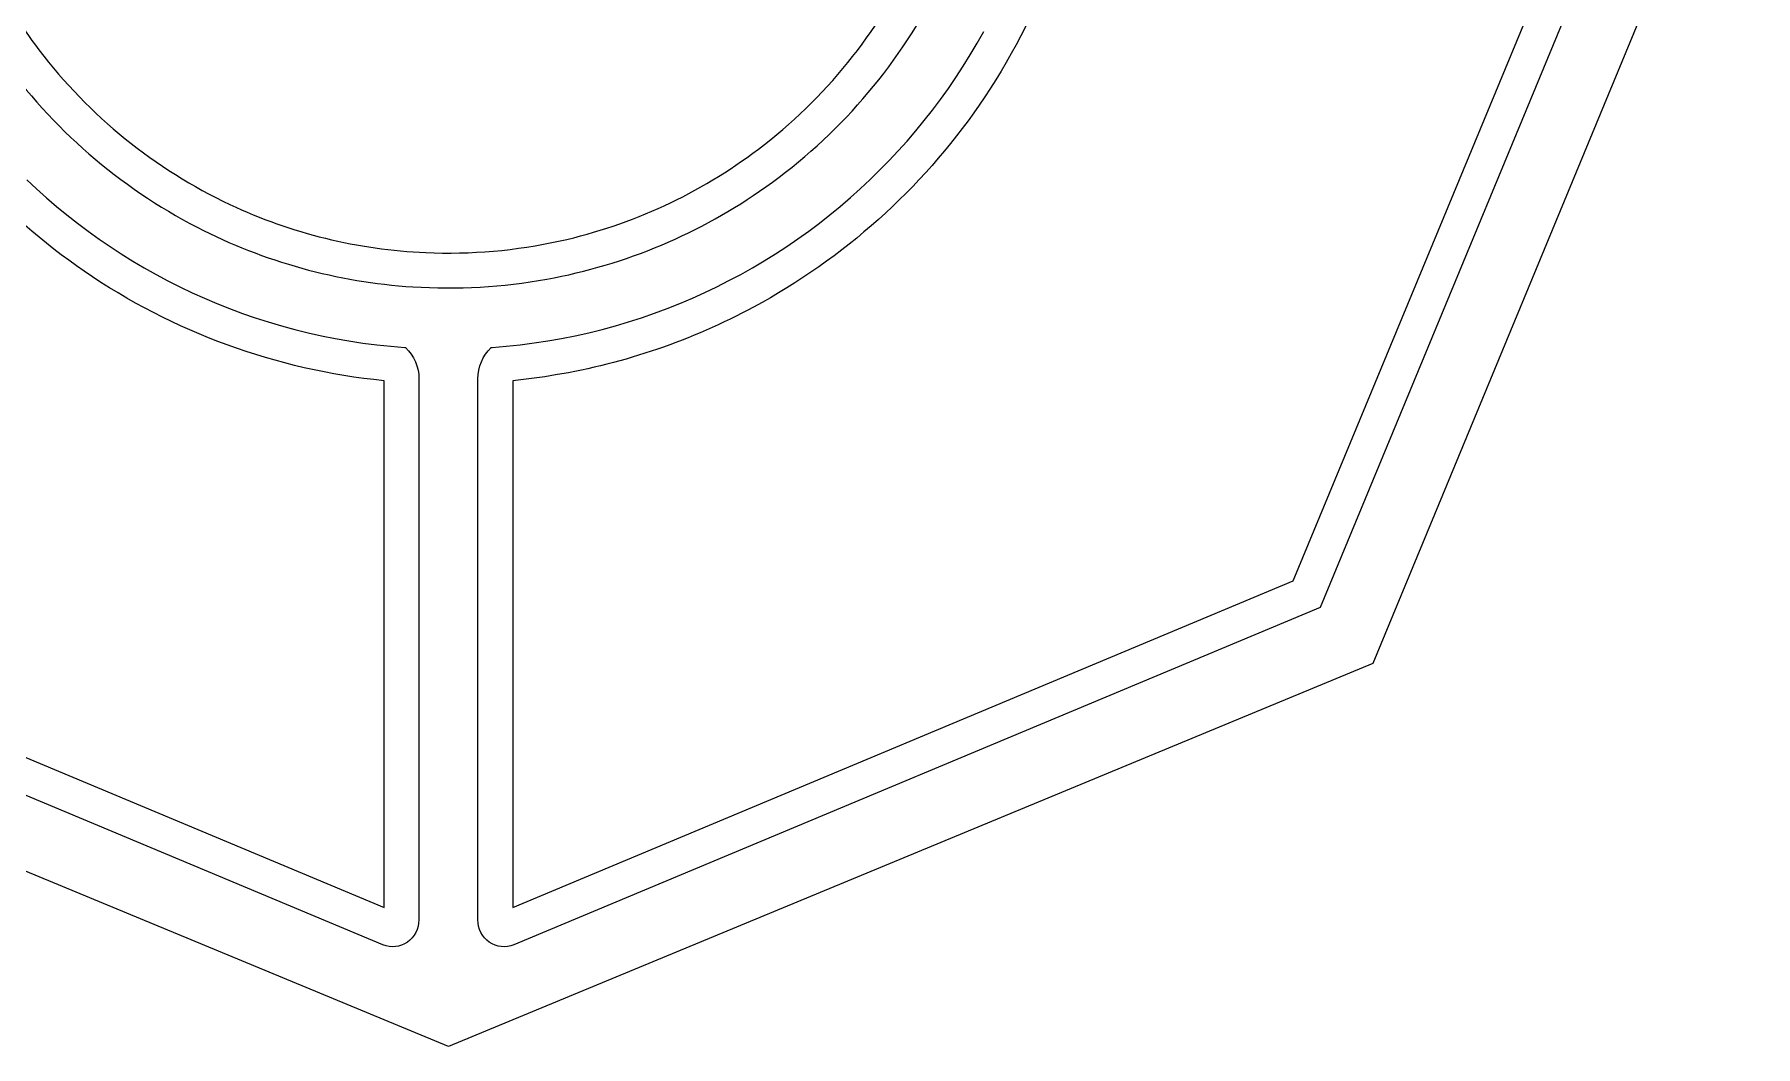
# Model space of a CAD drawing. Extents: x 0 to 300, y 0 to 300.
# Drawn here: x 102.5 to 300, y 0 to 116.1 of the extents above; entities that cross this region are included whole.
import ezdxf

# ---------------------------------------------------------------- set-up
doc = ezdxf.new("R2010")
doc.units = 0
doc.layers.add('Nível Padrão', color=18, linetype='CONTINUOUS')

msp = doc.modelspace()

# ---------------------------------------------------------------- linework, layer by layer
at = {"layer": 'Nível Padrão'}
msp.add_lwpolyline([(43.93, 43.93), (43.17, 45.79), (0, 150), (43.93, 256.07), (150, 300), (256.07, 256.07), (300, 150), (256.07, 43.93), (150, 0), (43.93, 43.93)], close=True, dxfattribs=at)
for points in [[(87, 150, 0.054318), (88.47, 136.39, 0.101067), (98.67, 113.47, 0.119297), (121.17, 93.97, 0.103493), (145.91, 87.13, 0.060839), (161.31, 88.01, 0.109943), (186.41, 98.58, 0.119927), (206.03, 121.17, 0.103493), (212.87, 145.91, 0.060839), (211.99, 161.31, 0.109943), (201.42, 186.41, 0.119927), (178.83, 206.03, 0.103493), (154.09, 212.87, 0.060839), (138.69, 211.99, 0.109877), (113.61, 201.43, 0.120973), (93.86, 178.61, 0.096754), (87.24, 155.52, 0.021823), (87, 150)], [(91, 150, 0.071455), (93.36, 133.41, 0.091783), (103.02, 114.31, 0.120741), (124.93, 96.58, 0.099438), (147.4, 91.06, 0.065578), (162.84, 92.4, 0.107818), (185.57, 102.92, 0.121394), (203.42, 124.93, 0.099438), (208.94, 147.4, 0.065578), (207.6, 162.84, 0.107818), (197.08, 185.57, 0.121394), (175.07, 203.42, 0.099438), (152.6, 208.94, 0.065573), (137.16, 207.6, 0.107758), (114.44, 197.08, 0.122408), (96.48, 174.87, 0.099256), (91.05, 152.42, 0.010199), (91, 150)], [(142.62, 76.36, -0.126351), (108.2, 88.93, -0.116257), (85.26, 114.13, -0.095775), (76.58, 140.68, -0.005794), (76.39, 142.38), (16.19, 142.38), (53.05, 53.4), (142.62, 15.96), (142.62, 76.36)], [(157.38, 76.36), (157.38, 15.96), (246.95, 53.4), (283.81, 142.38), (223.61, 142.38, -0.126533), (210.91, 107.97, -0.118528), (185.03, 84.81, -0.082126), (162.29, 77.02, -0.016772), (157.38, 76.36)]]:
    msp.add_lwpolyline(points, format="xyb", close=True, dxfattribs=at)
for points in [[(288, 142.05), (250.02, 50.34), (157.51, 11.67), (157.15, 11.55), (156.79, 11.48), (156.43, 11.45), (156.07, 11.46), (155.71, 11.53), (155.36, 11.63), (155.02, 11.78), (154.7, 11.98), (154.41, 12.21), (154.15, 12.48), (153.92, 12.77), (153.73, 13.09), (153.58, 13.44), (153.47, 13.79), (153.4, 14.17), (153.38, 14.55), (153.38, 76.57, -0.204021), (154.92, 80.17), (154.96, 80.18), (155.01, 80.18), (155.01, 80.18), (156.63, 80.31), (158.24, 80.48), (159.84, 80.69), (161.43, 80.93), (163, 81.21), (164.56, 81.52), (166.11, 81.87), (167.65, 82.25), (169.17, 82.66), (170.68, 83.11), (172.18, 83.59), (173.66, 84.1), (175.12, 84.65), (176.57, 85.23), (178, 85.83), (179.42, 86.47), (180.82, 87.14), (182.2, 87.84), (183.56, 88.56), (184.91, 89.32), (186.24, 90.1), (187.54, 90.92), (188.83, 91.76), (190.1, 92.62), (191.35, 93.52), (192.58, 94.44), (193.78, 95.39), (194.97, 96.36), (196.13, 97.36), (197.27, 98.38), (198.39, 99.43), (199.49, 100.5), (200.56, 101.59), (201.61, 102.71), (202.63, 103.85), (203.63, 105.01), (204.6, 106.2), (205.55, 107.41), (206.47, 108.63), (207.37, 109.88), (208.24, 111.15), (209.08, 112.44), (209.89, 113.74), (210.67, 115.07), (211.43, 116.41)], [(101.62, 99.41), (102.74, 98.36), (103.88, 97.34), (105.04, 96.34), (106.23, 95.37), (107.44, 94.42), (108.67, 93.5), (109.92, 92.61), (111.18, 91.74), (112.47, 90.9), (113.78, 90.09), (115.11, 89.3), (116.46, 88.55), (117.82, 87.82), (119.2, 87.12), (120.6, 86.45), (122.02, 85.82), (123.45, 85.21), (124.9, 84.63), (126.36, 84.09), (127.84, 83.58), (129.34, 83.1), (130.85, 82.65), (132.37, 82.24), (133.91, 81.86), (135.46, 81.51), (137.02, 81.2), (138.59, 80.93), (140.18, 80.68), (141.78, 80.48), (143.38, 80.31), (145, 80.18), (145.05, 80.18), (145.08, 80.17), (145.08, 80.17, -0.204006), (146.62, 76.57), (146.62, 14.55), (146.59, 14.17), (146.53, 13.79), (146.42, 13.44), (146.27, 13.09), (146.08, 12.77), (145.85, 12.48), (145.59, 12.21), (145.3, 11.98), (144.98, 11.78), (144.64, 11.63), (144.29, 11.53), (143.93, 11.46), (143.57, 11.45), (143.21, 11.48), (142.85, 11.55), (142.49, 11.67), (49.98, 50.34)]]:
    msp.add_lwpolyline(points, format="xyb", dxfattribs=at)

doc.saveas('drawing.dxf')
